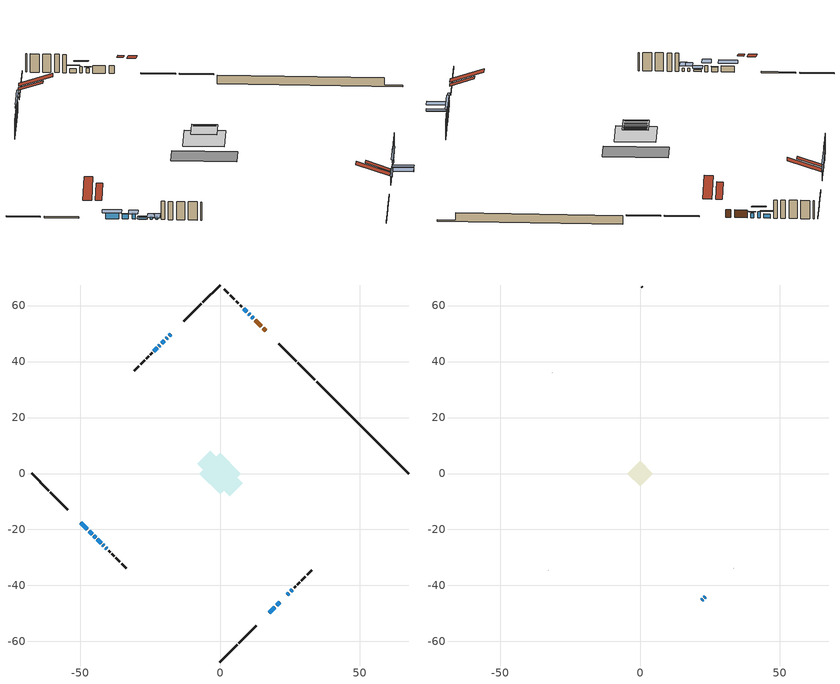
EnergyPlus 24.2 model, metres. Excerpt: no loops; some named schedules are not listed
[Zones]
conditioned space
 floor adiabatic (AdiabaticFloorConstruction): -7.36,0 0,7.36 7.36,0 0,-7.36 z3.05
 floor foundation (Slab1 construction): -8.19,3.48 -3.48,8.19 8.19,-3.48 3.48,-8.19 z-1.77
 wall outside (RimJoist1 construction): 0,-67.33 6.1,-61.23 / -67.33,0 -61.23,-6.1 / 0,67.33 -6.1,61.23 / 33.91,33.42 27.81,39.52 z0.61:0.91
 wall outside (RimJoist2 construction): 6.76,-60.57 12.9,-54.43 / -60.57,-6.76 -54.43,-12.9 / -6.76,60.57 -12.9,54.43 / 27.15,40.18 21.01,46.32 z0.61:0.91
 wall outside (AdiabaticWallConstruction 1): 16.3,51.03 15.37,51.96 / 14.72,52.61 12.51,54.81 z0.61:2.64
 wall outside (AdiabaticWallConstruction): 11.86,55.47 11.32,56.01 / -46.76,-20.57 -45.68,-21.65 / 25.24,-42.09 25.78,-41.55 z0.61:1.83; 10.66,56.67 10.23,57.1 / -17.61,49.71 -18.19,49.14 / -18.85,48.48 -19.28,48.05 / 17.62,-49.71 19.63,-47.7 / -49.71,-17.62 -47.41,-19.92 / -45.02,-22.31 -44.44,-22.88 / -22.47,44.86 -23.62,43.71 z0.61:2.24; 20.28,-47.04 21.36,-45.97 z0.61:2.59; -19.93,47.39 -20.8,46.53 z0.61:1.32; -21.45,45.88 -21.82,45.51 z0.61:1.17; 24.04,-43.29 24.58,-42.75 z0.61:1.22; -43.79,-23.54 -42.49,-24.83 z0.61:1.12; -41.84,-25.49 -41.48,-25.85 / -40.83,-26.5 -40.47,-26.86 z0.61:1.47; 9.57,57.75 8.42,58.91 z0.61:1.68
 wall outside (Wall1 construction): 26.43,-40.9 27,-40.33 / -39.82,-27.51 -39.25,-28.08 / -24.28,43.05 -24.84,42.49 / 7.77,59.56 7.2,60.13 z0.61:5.49
 wall outside (Wall2 construction): 27.65,-39.68 28.44,-38.88 / -38.6,-28.73 -37.8,-29.52 / -25.5,41.83 -26.29,41.04 / 6.55,60.78 5.75,61.57 z0.61:5.49
 wall outside (Wall3 construction): 29.1,-38.23 30.53,-36.8 / -37.15,-30.18 -35.72,-31.61 / -26.95,40.38 -28.37,38.95 / 5.1,62.23 3.67,63.66 z0.61:5.49
 wall outside (Wall4 construction): 31.18,-36.15 32.75,-34.58 / -35.07,-32.26 -33.5,-33.83 / -29.03,38.3 -30.6,36.73 / 3.02,64.31 1.45,65.88 z0.61:5.49
 wall foundation (FoundationWall1 construction): 34.57,32.76,-1.77 34.57,32.76,0.61 64.05,3.28,0.61 64.05,3.28,-1.31 67.33,0,-1.31 67.33,0,-1.77
 window (WindowConstruction): 11.86,55.47 11.32,56.01 z0.61:1.83
 window (WindowConstruction 5): 10.66,56.67 10.23,57.1 z0.61:2.23
 window (WindowConstruction 6): -17.62,49.71 -18.19,49.14 z0.61:2.23
 window (WindowConstruction 7): -18.85,48.48 -19.28,48.05 z0.61:2.23
 window (WindowConstruction 8): 17.62,-49.71 19.63,-47.7 z0.61:2.23
 window (WindowConstruction 9): 20.29,-47.04 21.36,-45.97 z0.61:2.59
 window (WindowConstruction 10): -49.71,-17.62 -47.41,-19.92 z0.61:2.23
 window (WindowConstruction 1): -46.75,-20.57 -45.68,-21.65 z0.61:1.83
 window (WindowConstruction 11): -45.02,-22.31 -44.44,-22.88 z0.61:2.23
 window (WindowConstruction 14): -19.94,47.39 -20.8,46.53 z0.61:1.32
 window (WindowConstruction 15): -21.45,45.87 -21.82,45.51 z0.61:1.17
 window (WindowConstruction 16): 24.04,-43.29 24.58,-42.75 z0.61:1.22
 window (WindowConstruction 17): -43.79,-23.54 -42.49,-24.83 z0.61:1.12
 window (WindowConstruction 2): -22.47,44.86 -23.62,43.71 z0.61:2.23
 window (WindowConstruction 3): 25.24,-42.09 25.78,-41.55 z0.61:1.83
 window (WindowConstruction 12): -41.84,-25.49 -41.48,-25.84 z0.61:1.47
 window (WindowConstruction 13): -40.83,-26.5 -40.47,-26.85 z0.61:1.47
 window (WindowConstruction 4): 9.57,57.75 8.42,58.91 z0.61:1.68
 door (Door): 16.3,51.03 15.37,51.95 z0.61:2.64
 door (Door 1): 14.72,52.61 12.51,54.81 z0.61:2.64
 ceiling adiabatic (AdiabaticFloorConstruction): 0,-7.36 7.36,0 0,7.36 -7.36,0 z3.05
 roof outside (Roof2 construction): 16.96,-50.37,5.49 12.56,-45.98,7.56 11.41,-47.13,7.56 15.8,-51.53,5.49; -50.37,-16.96,5.49 -45.98,-12.56,7.56 -47.13,-11.41,7.56 -51.53,-15.8,5.49; -16.96,50.37,5.49 -12.56,45.98,7.56 -11.41,47.13,7.56 -15.8,51.53,5.49; 16.95,50.38,5.49 12.56,45.98,7.56 13.72,44.82,7.56 18.11,49.22,5.49
attic - vented
 floor to conditioned space (Floor1 construction Reversed): -4.63,0 0,4.63 4.63,0 0,-4.63 z5.49
 floor to conditioned space (Floor2 construction Reversed): -4.09,0 0,4.09 4.09,0 0,-4.09 z5.49
 wall outside (AdiabaticWallConstruction): 22.02,-45.31 22.37,-44.95 z0.61:1.47; 23.03,-44.3 23.38,-43.94 z0.61:2.14
 wall outside (Wall5 construction): 33.41,-33.92 33.54,-33.79 / -32.84,-34.49 -32.71,-34.62 / -31.26,36.07 -31.39,35.94 / 0.79,66.54 0.66,66.67 z0.61:5.49
 window (WindowConstruction 18): 22.02,-45.31 22.37,-44.96 z0.61:1.47
 window (WindowConstruction 19): 23.03,-44.3 23.38,-43.95 z0.61:2.13
 roof outside (Roof1 construction): 15.14,-52.19,5.49 9.12,-46.17,8.32 7.54,-47.75,8.32 13.56,-53.77,5.49; -52.19,-15.14,5.49 -46.17,-9.12,8.32 -47.75,-7.54,8.32 -53.77,-13.56,5.49; -15.14,52.19,5.49 -9.12,46.17,8.32 -7.54,47.75,8.32 -13.56,53.77,5.49; 18.77,48.56,5.49 12.75,42.54,8.32 14.33,40.96,8.32 20.35,46.98,5.49
shading: 22.7,-44.63 21.69,-45.63 25.58,-49.52 26.58,-48.51 z1.93; 23.71,-43.62 22.7,-44.62 26.59,-48.51 27.59,-47.5 z2.59; 10.99,56.34 12.18,55.15 12.25,55.21 11.06,56.4 z2.29; 9.16,58.17 11.74,55.59 11.95,55.8 9.37,58.38 z3.76; -19.7,47.63 -16.11,51.22 -16.32,51.43 -19.91,47.84 z4.37; -19.92,47.41 -18.2,49.13 -18.41,49.34 -20.13,47.62 z3.15; 20.49,-46.84 16.75,-50.58 17.04,-50.87 20.78,-47.13 z3.45; 21.69,-45.64 19.96,-47.37 23.84,-51.25 25.57,-49.52 z3.05; -46.88,-20.45 -50.25,-17.08 -51.76,-18.59 -48.38,-21.96 z2.99; -45.57,-21.76 -46.86,-20.47 -46.97,-20.57 -45.68,-21.86 z1.98; -43.91,-23.42 -45.56,-21.77 -47.28,-23.5 -45.63,-25.15 z2.99; -23.76,43.57 -16.97,50.36 -17.18,50.57 -23.97,43.78 z5.51; -24.61,42.71 -18.66,48.67 -18.87,48.89 -24.83,42.93 z5.13; 27.54,-39.79 21.08,-46.25 21.37,-46.54 27.83,-40.08 z5.41; -42.28,-25.05 -44,-23.33 -45.29,-24.62 -43.58,-26.34 z1.42; -24.05,43.27 -22.04,45.29 -22.25,45.5 -24.27,43.49 z2.84; 26.31,-41.02 24.7,-42.63 24.91,-42.84 26.52,-41.23 z2.59; -41.05,-26.28 -42.27,-25.06 -43.78,-26.57 -42.56,-27.78 z2.08; -40.04,-27.29 -41.26,-26.07 -42.99,-27.8 -41.77,-29.01 z2.08; 7.78,59.55 10.22,57.11 10.43,57.32 7.99,59.76 z2.59
[Building]
Building 1: Terrain=Suburbs
[Site:Location]
Quebec Intl AP_QC: Latitude {deg}=46.8; Longitude {deg}=-71.38; Time Zone {hr}=-5; Elevation {m}=74; Keep Site Location Information=Yes
[Site:GroundTemperature:Shallow]
0.0108218, -2.24938, -2.43038, -1.3578, 2.94801, 7.23376, 10.9493, 13.303, 13.5029, 11.5886, 7.96783, 3.81355
[Site:WaterMainsTemperature]
Calculation Method=Schedule; Temperature Schedule=mains temperature schedule
[Material] Roughness=Rough; Thermal Absorptance=0.9
Name | Thickness {m} | Conductivity {W/m-K} | Density {kg/m3} | Specific Heat {J/kg-K} | Solar Absorptance | Visible Absorptance
asphalt or fiberglass shingles | 0.00635 | 0.162714 | 1121.4 | 1465.45 | 0.4 | 0.4
ceiling loosefill ins | 0.0846667 | 0.0480833 | 16.02 | 1046.75 | 0.7 | 0.7
ceiling stud and cavity | 0.1397 | 0.0918254 | 65.682 | 1177.47 | 0.7 | 0.7
ceiling stud and cavity 1 | 0.1397 | 0.708348 | 65.682 | 1177.47 | 0.7 | 0.7
concrete 4.0 in. | 0.1016 | 1.803125 | 2242.8 | 837.4 | 0.7 | 0.7
concrete 8.0 in. | 0.2032 | 1.803125 | 2242.8 | 837.4 | 0.7 | 0.7
door material | 0.04445 | 0.0451087 | 512.64 | 1214.23 | 0.7 | 0.7
exterior vertical ins | 0.00230969 | 0.029427 | 32.04 | 1214.23 | 0.7 | 0.7
floor covering | 0.0127 | 0.0433444 | 54.468 | 1339.84 | 0.6 | 0.6
floor rigid ins; wall rigid ins | 0.512978 | 0.029427 | 32.04 | 1214.23 | 0.7 | 0.7
floor stud and cavity | 0.1397 | 1.75129 | 37.0049 | 1207.88 | 0.7 | 0.7
furniture material conditioned space 1 | 0.1524 | 0.115458 | 640.8 | 1214.23 | 0.6 | 0.6
gypsum board | 0.0127 | 0.160291 | 801 | 837.4 | 0.6 | 0.6
osb sheathing 0.5 in. | 0.0127 | 0.115458 | 512.64 | 1214.23 | 0.7 | 0.7
osb sheathing 0.75 in. | 0.01905 | 0.115458 | 512.64 | 1214.23 | 0.7 | 0.7
osb sheathing 2.0 in. | 0.0508 | 0.115458 | 512.64 | 1214.23 | 0.7 | 0.7
rim joist rigid ins | 0.051816 | 0.029427 | 32.04 | 1214.23 | 0.7 | 0.7
rim joist stud and cavity | 0.0508 | 0.0425153 | 125.044 | 1163.47 | 0.6 | 0.6
rim joist stud and cavity 1 | 0.0508 | 0.0371501 | 125.044 | 1163.47 | 0.6 | 0.6
roof stud and cavity | 0.2032 | 0.14837 | 78.34581 | 1123.46 | 0.7 | 0.7
wall stud and cavity | 0.1397 | 0.0954735 | 139.0536 | 1170.24 | 0.7 | 0.7
wall stud and cavity 1 | 0.1397 | 0.0881538 | 139.0536 | 1170.24 | 0.7 | 0.7
wall stud and cavity 2 | 0.1397 | 0.0984349 | 139.0536 | 1170.24 | 0.7 | 0.7
wall stud and cavity 3 | 0.0889 | 6.9971 | 50.32683 | 1063.81 | 0.6 | 0.6
wall stud and cavity 4 | 0.0889 | 0.380278 | 52.3479 | 1209.89 | 0.7 | 0.7
wall stud and cavity 5 | 0.0889 | 0.391764 | 83.0341 | 1211.67 | 0.7 | 0.7
wood siding | 0.0254 | 0.102417 | 544.68 | 1172.36 | 0.4 | 0.4
wood siding 1 | 0.00254 | 0.102417 | 544.68 | 1172.36 | 0.4 | 0.4
wood siding 2; wood siding 3; wood siding 4 | 0.0254 | 0.102417 | 544.68 | 1172.36 | 0.7 | 0.7
[WindowMaterial:SimpleGlazingSystem]
Name | U-Factor {W/m2-K} | Solar Heat Gain Coefficient
WindowMaterial | 2.34729 | 0.52
WindowMaterial 1 | 2.29505 | 0.54
WindowMaterial 10 | 2.62551 | 0.41
WindowMaterial 11 | 2.61302 | 0.41
WindowMaterial 12 | 2.1196 | 0.29
WindowMaterial 13 | 1.797087 | 0.4
WindowMaterial 2 | 2.35126 | 0.52
WindowMaterial 3 | 2.02364 | 0.59
WindowMaterial 4 | 1.99638 | 0.61
WindowMaterial 5 | 1.96118 | 0.64
WindowMaterial 6 | 1.90213 | 0.38
WindowMaterial 7 | 1.83456 | 0.39
WindowMaterial 8 | 1.97481 | 0.34
WindowMaterial 9 | 2.603363 | 0.4
[Construction]
AdiabaticFloorConstruction: floor stud and cavity, floor rigid ins, osb sheathing 0.75 in., floor covering
AdiabaticWallConstruction: wood siding 3, wall rigid ins, wall stud and cavity 4, gypsum board
AdiabaticWallConstruction 1: wood siding 4, wall rigid ins, wall stud and cavity 4, gypsum board
Door; Door 1: door material
Floor1 construction Reversed: gypsum board, ceiling stud and cavity, ceiling loosefill ins
Floor2 construction Reversed: gypsum board, ceiling stud and cavity 1, ceiling loosefill ins
FoundationWall1 construction: concrete 8.0 in.
furniture construction conditioned space 1: furniture material conditioned space 1
PartitionWallConstruction: gypsum board, wall stud and cavity 5, gypsum board
RimJoist1 construction: wood siding 2, osb sheathing 2.0 in., rim joist stud and cavity
RimJoist2 construction: wood siding 2, rim joist rigid ins, osb sheathing 2.0 in., rim joist stud and cavity 1
Roof1 construction: asphalt or fiberglass shingles
Roof2 construction: asphalt or fiberglass shingles, osb sheathing 0.75 in., roof stud and cavity, gypsum board
Slab1 construction: concrete 4.0 in.
Wall1 construction: wood siding, osb sheathing 0.5 in., wall stud and cavity, gypsum board
Wall2 construction; Wall3 construction: wood siding, osb sheathing 0.5 in., wall stud and cavity 1, gypsum board
Wall4 construction: wood siding, osb sheathing 0.5 in., wall stud and cavity 2, gypsum board
Wall5 construction: wood siding 1, wall stud and cavity 3
WindowConstruction; WindowConstruction 1; WindowConstruction 3: WindowMaterial
WindowConstruction 10; WindowConstruction 11; WindowConstruction 6: WindowMaterial 4
WindowConstruction 12; WindowConstruction 13: WindowMaterial 7
WindowConstruction 14: WindowMaterial 8
WindowConstruction 15: WindowMaterial 9
WindowConstruction 16: WindowMaterial 10
WindowConstruction 17: WindowMaterial 11
WindowConstruction 18: WindowMaterial 12
WindowConstruction 19: WindowMaterial 13
WindowConstruction 2: WindowMaterial 1
WindowConstruction 4: WindowMaterial 2
WindowConstruction 5; WindowConstruction 7: WindowMaterial 3
WindowConstruction 8: WindowMaterial 5
WindowConstruction 9: WindowMaterial 6
[Zone] Multiplier=1; Part of Total Floor Area=Yes
Name | Volume {m3}
attic - vented | 35.1749
conditioned space | 675.2
[Space]
Name | Zone | Volume {m3}
attic - vented 1 | attic - vented | 35.1749
conditioned space 1 | conditioned space | 675.2
[ZoneInfiltration:EffectiveLeakageArea]
infil attic - vented 1: Zone or Space=attic - vented 1; Schedule=Always On Discrete; Effective Air Leakage Area {cm2}=2819.82; Stack Coefficient=0.00053655; Wind Coefficient=1.56504e-05
[ZoneMixing]
whole house fan mix: Zone or Space=attic - vented; Schedule=Always On Continuous; Design Flow Rate Calculation Method=Flow/Zone; Design Flow Rate {m3/s}=0; Source Zone or Space=conditioned space
[SurfaceProperty:ExposedFoundationPerimeter]
Slab1: Exposed Perimeter Calculation Method=TotalExposedPerimeter; Total Exposed Perimeter {m}=46.331
[InternalMass] Zone or ZoneList=conditioned space; Space or SpaceList=conditioned space 1
Name | Construction | Surface Area {m2}
furniture mass conditioned space 1 | furniture construction conditioned space 1 | 87.2802
partition wall mass | PartitionWallConstruction | 218.2
[Lights]
interior lighting: Zone or ZoneList or Space or SpaceList=conditioned space 1; Schedule=interior lighting schedule; Design Level Calculation Method=LightingLevel; Lighting Level {W}=343.2; Return Air Fraction=0; Fraction Radiant=0.6; Fraction Visible=0.2; Fraction Replaceable=1
[People]
occupants: Zone or ZoneList or Space or SpaceList=conditioned space 1; Number of People Schedule=occupants schedule; Number of People Calculation Method=People; Number of People=3; Fraction Radiant=0.314171; Sensible Heat Fraction=0.56303; Activity Level Schedule=occupants activity schedule; Carbon Dioxide Generation Rate {m3/s-W}=0; Enable ASHRAE 55 Comfort Warnings=No; Mean Radiant Temperature Calculation Type=EnclosureAveraged
[ElectricEquipment] Zone or ZoneList or Space or SpaceList=conditioned space 1; Design Level Calculation Method=EquipmentLevel
Name | Schedule | Design Level {W} | Fraction Latent | Fraction Radiant | Fraction Lost
clothes dryer | clothes dryer schedule | 140.772 | 0.015 | 0.081 | 0.85
clothes washer | clothes washer schedule | 32.1985 | 0.03 | 0.162 | 0.7
cooking range | cooking range schedule | 215.147 | 0.08 | 0.432 | 0.2
dishwasher | dishwasher schedule | 66.8632 | 0.3 | 0.18 | 0.4
fridge | fridge schedule | 72.9452 | 0 | 0.6 | 0
mech vent house fan | mech vent house fan schedule | 0 | 0 | 0 | 1
mech vent house fan cfis | mech vent house fan cfis schedule | 0 | 0 | 0 | 0
misc plug loads | misc plug loads schedule | 494.7 | 0.045 | 0.513 | 0.1
whole house fan | Always On Discrete | 0 | 0 | 0 | 1
[OtherEquipment] Zone or ZoneList or Space or SpaceList=conditioned space 1; Design Level Calculation Method=EquipmentLevel
Name | Fuel Type | Schedule | Design Level {W} | Fraction Latent | Fraction Radiant | Fraction Lost
clothes dryer 1 | Electricity | clothes dryer schedule | 0 | 0.015 | 0.081 | 0.85
cooking range 1 | Electricity | cooking range schedule | 0 | 0.08 | 0.432 | 0.2
general water use latent | None | general water use schedule | 62.594 | 1 | 0 | 0
general water use sensible | None | general water use schedule | -61.6891 | 0 | 0.6 | 0
mech vent house fan latent load | None | Always On Discrete | 0 | 1 | 0 | 0
mech vent house fan sensible load | None | Always On Discrete | 0 | 0 | 0 | 0
water heater energy adjustment1 | Electricity | Always On Discrete | 0.01 | 0 | 0 | 1
[ZoneInfiltration:DesignFlowRate] Zone or ZoneList or Space or SpaceList=conditioned space 1; Schedule=Always On Discrete; Design Flow Rate Calculation Method=Flow/Zone; Design Flow Rate {m3/s}=0
infil flow; natural vent flow; whole house fan flow
[Foundation:Kiva]
Foundation Kiva 1: Initial Indoor Air Temperature {C}=18; Wall Height Above Grade {m}=0.609996; Wall Depth Below Slab {m}=0.2032; Custom Block Material Name 1=exterior vertical ins; Custom Block Depth 1 {m}=2.38; Custom Block X Position 1 {m}=0.2032; Custom Block Z Position 1 {m}=0
[Foundation:Kiva:Settings]
Soil Conductivity {W/m-K}=0.849921; Soil Density {kg/m3}=1842.3; Soil Specific Heat {J/kg-K}=418.7; Ground Solar Absorptivity=0.9; Ground Thermal Absorptivity=0.9; Ground Surface Roughness {m}=0.03; Far-Field Width {m}=40; Deep-Ground Boundary Condition=ZeroFlux; Deep-Ground Depth {m}=40; Minimum Cell Dimension {m}=0.2; Maximum Cell Growth Coefficient=3; Simulation Timestep=Timestep
[Exterior:Lights]
exterior lighting: Schedule=exterior lighting schedule; Design Level {W}=75.6
[Schedule:Constant]
Name | Hourly Value
Always On Continuous; mech vent house fan schedule; mech vent house fan cfis schedule; Always On Discrete | 1
occupants activity schedule | 117.228
fridge schedule | 0
[Schedule:Week:Daily]
interior lighting schedule Week Rule - Jan1-Jan27: interior lighting schedule day, interior lighting schedule day, interior lighting schedule day, interior lighting schedule day, interior lighting schedule day, interior lighting schedule day, interior lighting schedule day, interior lighting schedule default day, interior lighting schedule default day, interior lighting schedule default day, interior lighting schedule default day, interior lighting schedule default day
interior lighting schedule Week Rule - Jan28-Feb3: interior lighting schedule day, interior lighting schedule day, interior lighting schedule day, interior lighting schedule day, interior lighting schedule day 1, interior lighting schedule day 1, interior lighting schedule day 1, interior lighting schedule default day, interior lighting schedule default day, interior lighting schedule default day, interior lighting schedule default day, interior lighting schedule default day
interior lighting schedule Week Rule - Feb4-Feb24: interior lighting schedule day 1, interior lighting schedule day 1, interior lighting schedule day 1, interior lighting schedule day 1, interior lighting schedule day 1, interior lighting schedule day 1, interior lighting schedule day 1, interior lighting schedule default day, interior lighting schedule default day, interior lighting schedule default day, interior lighting schedule default day, interior lighting schedule default day
interior lighting schedule Week Rule - Feb25-Mar3: interior lighting schedule day 1, interior lighting schedule day 1, interior lighting schedule day 1, interior lighting schedule day 1, interior lighting schedule day 2, interior lighting schedule day 2, interior lighting schedule day 2, interior lighting schedule default day, interior lighting schedule default day, interior lighting schedule default day, interior lighting schedule default day, interior lighting schedule default day
interior lighting schedule Week Rule - Mar4-Mar31: interior lighting schedule day 2, interior lighting schedule day 2, interior lighting schedule day 2, interior lighting schedule day 2, interior lighting schedule day 2, interior lighting schedule day 2, interior lighting schedule day 2, interior lighting schedule default day, interior lighting schedule default day, interior lighting schedule default day, interior lighting schedule default day, interior lighting schedule default day
interior lighting schedule Week Rule - Apr1-Apr28: interior lighting schedule day 3, interior lighting schedule day 3, interior lighting schedule day 3, interior lighting schedule day 3, interior lighting schedule day 3, interior lighting schedule day 3, interior lighting schedule day 3, interior lighting schedule default day, interior lighting schedule default day, interior lighting schedule default day, interior lighting schedule default day, interior lighting schedule default day
interior lighting schedule Week Rule - Apr29-May5: interior lighting schedule day 3, interior lighting schedule day 3, interior lighting schedule day 4, interior lighting schedule day 4, interior lighting schedule day 4, interior lighting schedule day 4, interior lighting schedule day 4, interior lighting schedule default day, interior lighting schedule default day, interior lighting schedule default day, interior lighting schedule default day, interior lighting schedule default day
interior lighting schedule Week Rule - May6-May26: interior lighting schedule day 4, interior lighting schedule day 4, interior lighting schedule day 4, interior lighting schedule day 4, interior lighting schedule day 4, interior lighting schedule day 4, interior lighting schedule day 4, interior lighting schedule default day, interior lighting schedule default day, interior lighting schedule default day, interior lighting schedule default day, interior lighting schedule default day
interior lighting schedule Week Rule - May27-Jun2: interior lighting schedule day 4, interior lighting schedule day 4, interior lighting schedule day 4, interior lighting schedule day 4, interior lighting schedule day 4, interior lighting schedule day 5, interior lighting schedule day 5, interior lighting schedule default day, interior lighting schedule default day, interior lighting schedule default day, interior lighting schedule default day, interior lighting schedule default day
interior lighting schedule Week Rule - Jun3-Jun30: interior lighting schedule day 5, interior lighting schedule day 5, interior lighting schedule day 5, interior lighting schedule day 5, interior lighting schedule day 5, interior lighting schedule day 5, interior lighting schedule day 5, interior lighting schedule default day, interior lighting schedule default day, interior lighting schedule default day, interior lighting schedule default day, interior lighting schedule default day
interior lighting schedule Week Rule - Jul1-Jul28: interior lighting schedule day 6, interior lighting schedule day 6, interior lighting schedule day 6, interior lighting schedule day 6, interior lighting schedule day 6, interior lighting schedule day 6, interior lighting schedule day 6, interior lighting schedule default day, interior lighting schedule default day, interior lighting schedule default day, interior lighting schedule default day, interior lighting schedule default day
interior lighting schedule Week Rule - Jul29-Aug4: interior lighting schedule day 6, interior lighting schedule day 6, interior lighting schedule day 6, interior lighting schedule day 7, interior lighting schedule day 7, interior lighting schedule day 7, interior lighting schedule day 7, interior lighting schedule default day, interior lighting schedule default day, interior lighting schedule default day, interior lighting schedule default day, interior lighting schedule default day
interior lighting schedule Week Rule - Aug5-Aug25: interior lighting schedule day 7, interior lighting schedule day 7, interior lighting schedule day 7, interior lighting schedule day 7, interior lighting schedule day 7, interior lighting schedule day 7, interior lighting schedule day 7, interior lighting schedule default day, interior lighting schedule default day, interior lighting schedule default day, interior lighting schedule default day, interior lighting schedule default day
interior lighting schedule Week Rule - Aug26-Sep1: interior lighting schedule day 7, interior lighting schedule day 7, interior lighting schedule day 7, interior lighting schedule day 7, interior lighting schedule day 7, interior lighting schedule day 7, interior lighting schedule day 8, interior lighting schedule default day, interior lighting schedule default day, interior lighting schedule default day, interior lighting schedule default day, interior lighting schedule default day
interior lighting schedule Week Rule - Sep2-Sep29: interior lighting schedule day 8, interior lighting schedule day 8, interior lighting schedule day 8, interior lighting schedule day 8, interior lighting schedule day 8, interior lighting schedule day 8, interior lighting schedule day 8, interior lighting schedule default day, interior lighting schedule default day, interior lighting schedule default day, interior lighting schedule default day, interior lighting schedule default day
interior lighting schedule Week Rule - Sep30-Oct6: interior lighting schedule day 8, interior lighting schedule day 9, interior lighting schedule day 9, interior lighting schedule day 9, interior lighting schedule day 9, interior lighting schedule day 9, interior lighting schedule day 9, interior lighting schedule default day, interior lighting schedule default day, interior lighting schedule default day, interior lighting schedule default day, interior lighting schedule default day
interior lighting schedule Week Rule - Oct7-Oct27: interior lighting schedule day 9, interior lighting schedule day 9, interior lighting schedule day 9, interior lighting schedule day 9, interior lighting schedule day 9, interior lighting schedule day 9, interior lighting schedule day 9, interior lighting schedule default day, interior lighting schedule default day, interior lighting schedule default day, interior lighting schedule default day, interior lighting schedule default day
interior lighting schedule Week Rule - Oct28-Nov3: interior lighting schedule day 9, interior lighting schedule day 9, interior lighting schedule day 9, interior lighting schedule day 9, interior lighting schedule day 10, interior lighting schedule day 10, interior lighting schedule day 10, interior lighting schedule default day, interior lighting schedule default day, interior lighting schedule default day, interior lighting schedule default day, interior lighting schedule default day
interior lighting schedule Week Rule - Nov4-Nov24: interior lighting schedule day 10, interior lighting schedule day 10, interior lighting schedule day 10, interior lighting schedule day 10, interior lighting schedule day 10, interior lighting schedule day 10, interior lighting schedule day 10, interior lighting schedule default day, interior lighting schedule default day, interior lighting schedule default day, interior lighting schedule default day, interior lighting schedule default day
interior lighting schedule Week Rule - Nov25-Dec1: interior lighting schedule day 10, interior lighting schedule day 10, interior lighting schedule day 10, interior lighting schedule day 10, interior lighting schedule day 10, interior lighting schedule day 10, interior lighting schedule day 11, interior lighting schedule default day, interior lighting schedule default day, interior lighting schedule default day, interior lighting schedule default day, interior lighting schedule default day
interior lighting schedule Week Rule - Dec2-Dec31: interior lighting schedule day 11, interior lighting schedule day 11, interior lighting schedule day 11, interior lighting schedule day 11, interior lighting schedule day 11, interior lighting schedule day 11, interior lighting schedule day 11, interior lighting schedule default day, interior lighting schedule default day, interior lighting schedule default day, interior lighting schedule default day, interior lighting schedule default day
occupants schedule Week Rule - Jan1-Dec31: occupants schedule day, occupants schedule day, occupants schedule day, occupants schedule day, occupants schedule day, occupants schedule day, occupants schedule day, occupants schedule default day, occupants schedule default day, occupants schedule default day, occupants schedule default day, occupants schedule default day
clothes dryer schedule Week Rule - Jan1-Dec31: clothes dryer schedule day, clothes dryer schedule day, clothes dryer schedule day, clothes dryer schedule day, clothes dryer schedule day, clothes dryer schedule day, clothes dryer schedule day, clothes dryer schedule default day, clothes dryer schedule default day, clothes dryer schedule default day, clothes dryer schedule default day, clothes dryer schedule default day
clothes washer schedule Week Rule - Jan1-Dec31: clothes washer schedule day, clothes washer schedule day, clothes washer schedule day, clothes washer schedule day, clothes washer schedule day, clothes washer schedule day, clothes washer schedule day, clothes washer schedule default day, clothes washer schedule default day, clothes washer schedule default day, clothes washer schedule default day, clothes washer schedule default day
cooking range schedule Week Rule - Jan1-Dec31: cooking range schedule day, cooking range schedule day, cooking range schedule day, cooking range schedule day, cooking range schedule day, cooking range schedule day, cooking range schedule day, cooking range schedule default day, cooking range schedule default day, cooking range schedule default day, cooking range schedule default day, cooking range schedule default day
dishwasher schedule Week Rule - Jan1-Dec31: dishwasher schedule day, dishwasher schedule day, dishwasher schedule day, dishwasher schedule day, dishwasher schedule day, dishwasher schedule day, dishwasher schedule day, dishwasher schedule default day, dishwasher schedule default day, dishwasher schedule default day, dishwasher schedule default day, dishwasher schedule default day
misc plug loads schedule Week Rule - Jan1-Dec31: misc plug loads schedule day, misc plug loads schedule day, misc plug loads schedule day, misc plug loads schedule day, misc plug loads schedule day, misc plug loads schedule day, misc plug loads schedule day, misc plug loads schedule default day, misc plug loads schedule default day, misc plug loads schedule default day, misc plug loads schedule default day, misc plug loads schedule default day
general water use schedule Week Rule - Jan1-Dec31: general water use schedule day, general water use schedule day, general water use schedule day, general water use schedule day, general water use schedule day, general water use schedule day, general water use schedule day, general water use schedule default day, general water use schedule default day, general water use schedule default day, general water use schedule default day, general water use schedule default day
exterior lighting schedule Week Rule - Jan1-Jan27: exterior lighting schedule day, exterior lighting schedule day, exterior lighting schedule day, exterior lighting schedule day, exterior lighting schedule day, exterior lighting schedule day, exterior lighting schedule day, exterior lighting schedule default day, exterior lighting schedule default day, exterior lighting schedule default day, exterior lighting schedule default day, exterior lighting schedule default day
exterior lighting schedule Week Rule - Jan28-Feb3: exterior lighting schedule day, exterior lighting schedule day, exterior lighting schedule day, exterior lighting schedule day, exterior lighting schedule day 1, exterior lighting schedule day 1, exterior lighting schedule day 1, exterior lighting schedule default day, exterior lighting schedule default day, exterior lighting schedule default day, exterior lighting schedule default day, exterior lighting schedule default day
exterior lighting schedule Week Rule - Feb4-Feb24: exterior lighting schedule day 1, exterior lighting schedule day 1, exterior lighting schedule day 1, exterior lighting schedule day 1, exterior lighting schedule day 1, exterior lighting schedule day 1, exterior lighting schedule day 1, exterior lighting schedule default day, exterior lighting schedule default day, exterior lighting schedule default day, exterior lighting schedule default day, exterior lighting schedule default day
exterior lighting schedule Week Rule - Feb25-Mar3: exterior lighting schedule day 1, exterior lighting schedule day 1, exterior lighting schedule day 1, exterior lighting schedule day 1, exterior lighting schedule day 2, exterior lighting schedule day 2, exterior lighting schedule day 2, exterior lighting schedule default day, exterior lighting schedule default day, exterior lighting schedule default day, exterior lighting schedule default day, exterior lighting schedule default day
exterior lighting schedule Week Rule - Mar4-Mar31: exterior lighting schedule day 2, exterior lighting schedule day 2, exterior lighting schedule day 2, exterior lighting schedule day 2, exterior lighting schedule day 2, exterior lighting schedule day 2, exterior lighting schedule day 2, exterior lighting schedule default day, exterior lighting schedule default day, exterior lighting schedule default day, exterior lighting schedule default day, exterior lighting schedule default day
exterior lighting schedule Week Rule - Apr1-Apr28: exterior lighting schedule day 3, exterior lighting schedule day 3, exterior lighting schedule day 3, exterior lighting schedule day 3, exterior lighting schedule day 3, exterior lighting schedule day 3, exterior lighting schedule day 3, exterior lighting schedule default day, exterior lighting schedule default day, exterior lighting schedule default day, exterior lighting schedule default day, exterior lighting schedule default day
exterior lighting schedule Week Rule - Apr29-May5: exterior lighting schedule day 3, exterior lighting schedule day 3, exterior lighting schedule day 4, exterior lighting schedule day 4, exterior lighting schedule day 4, exterior lighting schedule day 4, exterior lighting schedule day 4, exterior lighting schedule default day, exterior lighting schedule default day, exterior lighting schedule default day, exterior lighting schedule default day, exterior lighting schedule default day
exterior lighting schedule Week Rule - May6-May26: exterior lighting schedule day 4, exterior lighting schedule day 4, exterior lighting schedule day 4, exterior lighting schedule day 4, exterior lighting schedule day 4, exterior lighting schedule day 4, exterior lighting schedule day 4, exterior lighting schedule default day, exterior lighting schedule default day, exterior lighting schedule default day, exterior lighting schedule default day, exterior lighting schedule default day
exterior lighting schedule Week Rule - May27-Jun2: exterior lighting schedule day 4, exterior lighting schedule day 4, exterior lighting schedule day 4, exterior lighting schedule day 4, exterior lighting schedule day 4, exterior lighting schedule day 5, exterior lighting schedule day 5, exterior lighting schedule default day, exterior lighting schedule default day, exterior lighting schedule default day, exterior lighting schedule default day, exterior lighting schedule default day
[Schedule:Year]
interior lighting schedule: interior lighting schedule Week Rule - Jan1-Jan27, 1, 1, 1, 27, interior lighting schedule Week Rule - Jan28-Feb3, 1, 28, 2, 3, interior lighting schedule Week Rule - Feb4-Feb24, 2, 4, 2, 24, interior lighting schedule Week Rule - Feb25-Mar3, 2, 25, 3, 3, interior lighting schedule Week Rule - Mar4-Mar31, 3, 4, 3, 31, interior lighting schedule Week Rule - Apr1-Apr28, 4, 1, 4, 28, interior lighting schedule Week Rule - Apr29-May5, 4, 29, 5, 5, interior lighting schedule Week Rule - May6-May26, 5, 6, 5, 26, interior lighting schedule Week Rule - May27-Jun2, 5, 27, 6, 2, interior lighting schedule Week Rule - Jun3-Jun30, 6, 3, 6, 30, interior lighting schedule Week Rule - Jul1-Jul28, 7, 1, 7, 28, interior lighting schedule Week Rule - Jul29-Aug4, 7, 29, 8, 4, interior lighting schedule Week Rule - Aug5-Aug25, 8, 5, 8, 25, interior lighting schedule Week Rule - Aug26-Sep1, 8, 26, 9, 1, interior lighting schedule Week Rule - Sep2-Sep29, 9, 2, 9, 29, interior lighting schedule Week Rule - Sep30-Oct6, 9, 30, 10, 6, interior lighting schedule Week Rule - Oct7-Oct27, 10, 7, 10, 27, interior lighting schedule Week Rule - Oct28-Nov3, 10, 28, 11, 3, interior lighting schedule Week Rule - Nov4-Nov24, 11, 4, 11, 24, interior lighting schedule Week Rule - Nov25-Dec1, 11, 25, 12, 1, interior lighting schedule Week Rule - Dec2-Dec31, 12, 2, 12, 31
occupants schedule: occupants schedule Week Rule - Jan1-Dec31, 1, 1, 12, 31
clothes dryer schedule: clothes dryer schedule Week Rule - Jan1-Dec31, 1, 1, 12, 31
clothes washer schedule: clothes washer schedule Week Rule - Jan1-Dec31, 1, 1, 12, 31
cooking range schedule: cooking range schedule Week Rule - Jan1-Dec31, 1, 1, 12, 31
dishwasher schedule: dishwasher schedule Week Rule - Jan1-Dec31, 1, 1, 12, 31
misc plug loads schedule: misc plug loads schedule Week Rule - Jan1-Dec31, 1, 1, 12, 31
general water use schedule: general water use schedule Week Rule - Jan1-Dec31, 1, 1, 12, 31
exterior lighting schedule: exterior lighting schedule Week Rule - Jan1-Jan27, 1, 1, 1, 27, exterior lighting schedule Week Rule - Jan28-Feb3, 1, 28, 2, 3, exterior lighting schedule Week Rule - Feb4-Feb24, 2, 4, 2, 24, exterior lighting schedule Week Rule - Feb25-Mar3, 2, 25, 3, 3, exterior lighting schedule Week Rule - Mar4-Mar31, 3, 4, 3, 31, exterior lighting schedule Week Rule - Apr1-Apr28, 4, 1, 4, 28, exterior lighting schedule Week Rule - Apr29-May5, 4, 29, 5, 5, exterior lighting schedule Week Rule - May6-May26, 5, 6, 5, 26, exterior lighting schedule Week Rule - May27-Jun2, 5, 27, 6, 2, exterior lighting schedule Week Rule - Jun3-Jun30, 6, 3, 6, 30, exterior lighting schedule Week Rule - Jul1-Jul28, 7, 1, 7, 28, exterior lighting schedule Week Rule - Jul29-Aug4, 7, 29, 8, 4, exterior lighting schedule Week Rule - Aug5-Aug25, 8, 5, 8, 25, exterior lighting schedule Week Rule - Aug26-Sep1, 8, 26, 9, 1, exterior lighting schedule Week Rule - Sep2-Sep29, 9, 2, 9, 29, exterior lighting schedule Week Rule - Sep30-Oct6, 9, 30, 10, 6, exterior lighting schedule Week Rule - Oct7-Oct27, 10, 7, 10, 27, exterior lighting schedule Week Rule - Oct28-Nov3, 10, 28, 11, 3, exterior lighting schedule Week Rule - Nov4-Nov24, 11, 4, 11, 24, exterior lighting schedule Week Rule - Nov25-Dec1, 11, 25, 12, 1, exterior lighting schedule Week Rule - Dec2-Dec31, 12, 2, 12, 31
[Schedule:Compact]
mains temperature schedule: Through: 01/01, For: AllDays, Until: 24:00, 5.175, Through: 01/02, For: AllDays, Until: 24:00, 5.10167, Through: 01/03, For: AllDays, Until: 24:00, 5.02889, Through: 01/04, For: AllDays, Until: 24:00, 4.95778, Through: 01/05, For: AllDays, Until: 24:00, 4.88778, Through: 01/06, For: AllDays, Until: 24:00, 4.81833, Through: 01/07, For: AllDays, Until: 24:00, 4.75056, Through: 01/08, For: AllDays, Until: 24:00, 4.68389, Through: 01/09, For: AllDays, Until: 24:00, 4.61833, Through: 01/10, For: AllDays, Until: 24:00, 4.55389, Through: 01/11, For: AllDays, Until: 24:00, 4.49056, Through: 01/12, For: AllDays, Until: 24:00, 4.42889, Through: 01/13, For: AllDays, Until: 24:00, 4.36778, Through: 01/14, For: AllDays, Until: 24:00, 4.30889, Through: 01/15, For: AllDays, Until: 24:00, 4.25056, Through: 01/16, For: AllDays, Until: 24:00, 4.19389, Through: 01/17, For: AllDays, Until: 24:00, 4.13833, Through: 01/18, For: AllDays, Until: 24:00, 4.08444, Through: 01/19, For: AllDays, Until: 24:00, 4.03167, Through: 01/20, For: AllDays, Until: 24:00, 3.98056, Through: 01/21, For: AllDays, Until: 24:00, 3.93056, Through: 01/22, For: AllDays, Until: 24:00, 3.88222, Through: 01/23, For: AllDays, Until: 24:00, 3.835, Through: 01/24, For: AllDays, Until: 24:00, 3.78944, Through: 01/25, For: AllDays, Until: 24:00, 3.74556, Through: 01/26, For: AllDays, Until: 24:00, 3.70278, Through: 01/27, For: AllDays, Until: 24:00, 3.66167, Through: 01/28, For: AllDays, Until: 24:00, 3.62167, Through: 01/29, For: AllDays, Until: 24:00, 3.58389, Through: 01/30, For: AllDays, Until: 24:00, 3.54722, Through: 01/31, For: AllDays, Until: 24:00, 3.51167, Through: 02/01, For: AllDays, Until: 24:00, 3.47833, Through: 02/02, For: AllDays, Until: 24:00, 3.44611, Through: 02/03, For: AllDays, Until: 24:00, 3.41556, Through: 02/04, For: AllDays, Until: 24:00, 3.38667, Through: 02/05, For: AllDays, Until: 24:00, 3.35944, Through: 02/06, For: AllDays, Until: 24:00, 3.33389, Through: 02/07, For: AllDays, Until: 24:00, 3.30944, Through: 02/08, For: AllDays, Until: 24:00, 3.28667, Through: 02/09, For: AllDays, Until: 24:00, 3.26611, Through: 02/10, For: AllDays, Until: 24:00, 3.24667, Through: 02/11, For: AllDays, Until: 24:00, 3.22889, Through: 02/12, For: AllDays, Until: 24:00, 3.21278, Through: 02/13, For: AllDays, Until: 24:00, 3.19833, Through: 02/14, For: AllDays, Until: 24:00, 3.18556, Through: 02/15, For: AllDays, Until: 24:00, 3.17389, Through: 02/16, For: AllDays, Until: 24:00, 3.16444, Through: 02/17, For: AllDays, Until: 24:00, 3.15667, Through: 02/18, For: AllDays, Until: 24:00, 3.15056, Through: 02/19, For: AllDays, Until: 24:00, 3.14556, Through: 02/20, For: AllDays, Until: 24:00, 3.14278, Through: 02/21, For: AllDays, Until: 24:00, 3.14111, Through: 02/22, For: AllDays, Until: 24:00, 3.14167, Through: 02/23, For: AllDays, Until: 24:00, 3.14333, Through: 02/24, For: AllDays, Until: 24:00, 3.14722, Through: 02/25, For: AllDays, Until: 24:00, 3.15222, Through: 02/26, For: AllDays, Until: 24:00, 3.15944, Through: 02/27, For: AllDays, Until: 24:00, 3.16778, Through: 02/28, For: AllDays, Until: 24:00, 3.17778, Through: 03/01, For: AllDays, Until: 24:00, 3.18944, Through: 03/02, For: AllDays, Until: 24:00, 3.20333, Through: 03/03, For: AllDays, Until: 24:00, 3.21833, Through: 03/04, For: AllDays, Until: 24:00, 3.235, Through: 03/05, For: AllDays, Until: 24:00, 3.25333, Through: 03/06, For: AllDays, Until: 24:00, 3.27333, Through: 03/07, For: AllDays, Until: 24:00, 3.29444, Through: 03/08, For: AllDays, Until: 24:00, 3.31778, Through: 03/09, For: AllDays, Until: 24:00, 3.34222, Through: 03/10, For: AllDays, Until: 24:00, 3.36889, Through: 03/11, For: AllDays, Until: 24:00, 3.39667, Through: 03/12, For: AllDays, Until: 24:00, 3.42611, Through: 03/13, For: AllDays, Until: 24:00, 3.45722, Through: 03/14, For: AllDays, Until: 24:00, 3.49, Through: 03/15, For: AllDays, Until: 24:00, 3.52389, Through: 03/16, For: AllDays, Until: 24:00, 3.55944, Through: 03/17, For: AllDays, Until: 24:00, 3.59667, Through: 03/18, For: AllDays, Until: 24:00, 3.63556, Through: 03/19, For: AllDays, Until: 24:00, 3.67556, Through: 03/20, For: AllDays, Until: 24:00, 3.71722, Through: 03/21, For: AllDays, Until: 24:00, 3.76056, Through: 03/22, For: AllDays, Until: 24:00, 3.80556, Through: 03/23, For: AllDays, Until: 24:00, 3.85111, Through: 03/24, For: AllDays, Until: 24:00, 3.89889, Through: 03/25, For: AllDays, Until: 24:00, 3.94778, Through: 03/26, For: AllDays, Until: 24:00, 3.99833, Through: 03/27, For: AllDays, Until: 24:00, 4.05, Through: 03/28, For: AllDays, Until: 24:00, 4.10333, Through: 03/29, For: AllDays, Until: 24:00, 4.15778, Through: 03/30, For: AllDays, Until: 24:00, 4.21333, Through: 03/31, For: AllDays, Until: 24:00, 4.27056, Through: 04/01, For: AllDays, Until: 24:00, 4.32944, Through: 04/02, For: AllDays, Until: 24:00, 4.38889, Through: 04/03, For: AllDays, Until: 24:00, 4.45, Through: 04/04, For: AllDays, Until: 24:00, 4.51222, Through: 04/05, For: AllDays, Until: 24:00, 4.57611, Through: 04/06, For: AllDays, Until: 24:00, 4.64056, Through: 04/07, For: AllDays, Until: 24:00, 4.70667, Through: 04/08, For: AllDays, Until: 24:00, 4.77389, Through: 04/09, For: AllDays, Until: 24:00, 4.84222, Through: 04/10, For: AllDays, Until: 24:00, 4.91167, Through: 04/11, For: AllDays, Until: 24:00, 4.98278, Through: 04/12, For: AllDays, Until: 24:00, 5.05444, Through: 04/13, For: AllDays, Until: 24:00, 5.12722, Through: 04/14, For: AllDays, Until: 24:00, 5.20111, Through: 04/15, For: AllDays, Until: 24:00, 5.27611, Through: 04/16, For: AllDays, Until: 24:00, 5.35167, Through: 04/17, For: AllDays, Until: 24:00, 5.42889, Through: 04/18, For: AllDays, Until: 24:00, 5.50667, Through: 04/19, For: AllDays, Until: 24:00, 5.58556, Through: 04/20, For: AllDays, Until: 24:00, 5.665, Through: 04/21, For: AllDays, Until: 24:00, 5.74611, Through: 04/22, For: AllDays, Until: 24:00, 5.82722, Through: 04/23, For: AllDays, Until: 24:00, 5.91, Through: 04/24, For: AllDays, Until: 24:00, 5.99278, Through: 04/25, For: AllDays, Until: 24:00, 6.07722, Through: 04/26, For: AllDays, Until: 24:00, 6.16167, Through: 04/27, For: AllDays, Until: 24:00, 6.24722, Through: 04/28, For: AllDays, Until: 24:00, 6.33389, Through: 04/29, For: AllDays, Until: 24:00, 6.42056, Through: 04/30, For: AllDays, Until: 24:00, 6.50833, Through: 05/01, For: AllDays, Until: 24:00, 6.59667, Through: 05/02, For: AllDays, Until: 24:00, 6.68556, Through: 05/03, For: AllDays, Until: 24:00, 6.775, Through: 05/04, For: AllDays, Until: 24:00, 6.86556, Through: 05/05, For: AllDays, Until: 24:00, 6.95611, Through: 05/06, For: AllDays, Until: 24:00, 7.04722, Through: 05/07, For: AllDays, Until: 24:00, 7.13889, Through: 05/08, For: AllDays, Until: 24:00, 7.23111, Through: 05/09, For: AllDays, Until: 24:00, 7.32333, Through: 05/10, For: AllDays, Until: 24:00, 7.41667, Through: 05/11, For: AllDays, Until: 24:00, 7.51, Through: 05/12, For: AllDays, Until: 24:00, 7.60389, Through: 05/13, For: AllDays, Until: 24:00, 7.69778, Through: 05/14, For: AllDays, Until: 24:00, 7.79222, Through: 05/15, For: AllDays, Until: 24:00, 7.88667, Through: 05/16, For: AllDays, Until: 24:00, 7.98167, Through: 05/17, For: AllDays, Until: 24:00, 8.07667, Through: 05/18, For: AllDays, Until: 24:00, 8.17167, Through: 05/19, For: AllDays, Until: 24:00, 8.26722, Through: 05/20, For: AllDays, Until: 24:00, 8.36278, Through: 05/21, For: AllDays, Until: 24:00, 8.45833, Through: 05/22, For: AllDays, Until: 24:00, 8.55444, Through: 05/23, For: AllDays, Until: 24:00, 8.65, Through: 05/24, For: AllDays, Until: 24:00, 8.74611, Through: 05/25, For: AllDays, Until: 24:00, 8.84167, Through: 05/26, For: AllDays, Until: 24:00, 8.93722, Through: 05/27, For: AllDays, Until: 24:00, 9.03333, Through: 05/28, For: AllDays, Until: 24:00, 9.12889, Through: 05/29, For: AllDays, Until: 24:00, 9.22389, Through: 05/30, For: AllDays, Until: 24:00, 9.31944, Through: 05/31, For: AllDays, Until: 24:00, 9.41444, Through: 06/01, For: AllDays, Until: 24:00, 9.50944, Through: 06/02, For: AllDays, Until: 24:00, 9.60389, Through: 06/03, For: AllDays, Until: 24:00, 9.69833, Through: 06/04, For: AllDays, Until: 24:00, 9.79278, Through: 06/05, For: AllDays, Until: 24:00, 9.88667, Through: 06/06, For: AllDays, Until: 24:00, 9.98, Through: 06/07, For: AllDays, Until: 24:00, 10.0728, Through: 06/08, For: AllDays, Until: 24:00, 10.1656, Through: 06/09, For: AllDays, Until: 24:00, 10.2578, Through: 06/10, For: AllDays, Until: 24:00, 10.3494, Through: 06/11, For: AllDays, Until: 24:00, 10.4411, Through: 06/12, For: AllDays, Until: 24:00, 10.5317, Through: 06/13, For: AllDays, Until: 24:00, 10.6222, Through: 06/14, For: AllDays, Until: 24:00, 10.7117, Through: 06/15, For: AllDays, Until: 24:00, 10.8006, Through: 06/16, For: AllDays, Until: 24:00, 10.8889, Through: 06/17, For: AllDays, Until: 24:00, 10.9772, Through: 06/18, For: AllDays, Until: 24:00, 11.0639, Through: 06/19, For: AllDays, Until: 24:00, 11.1506, Through: 06/20, For: AllDays, Until: 24:00, 11.2361, Through: 06/21, For: AllDays, Until: 24:00, 11.3211, Through: 06/22, For: AllDays, Until: 24:00, 11.4056, Through: 06/23, For: AllDays, Until: 24:00, 11.4889, Through: 06/24, For: AllDays, Until: 24:00, 11.5711, Through: 06/25, For: AllDays, Until: 24:00, 11.6533, Through: 06/26, For: AllDays, Until: 24:00, 11.7339, Through: 06/27, For: AllDays, Until: 24:00, 11.8139, Through: 06/28, For: AllDays, Until: 24:00, 11.8928, Through: 06/29, For: AllDays, Until: 24:00, 11.9711, Through: 06/30, For: AllDays, Until: 24:00, 12.0483, Through: 07/01, For: AllDays, Until: 24:00, 12.1244, Through: 07/02, For: AllDays, Until: 24:00, 12.1994, Through: 07/03, For: AllDays, Until: 24:00, 12.2733, Through: 07/04, For: AllDays, Until: 24:00, 12.3467, Through: 07/05, For: AllDays, Until: 24:00, 12.4183, Through: 07/06, For: AllDays, Until: 24:00, 12.4894, Through: 07/07, For: AllDays, Until: 24:00, 12.5589, Through: 07/08, For: AllDays, Until: 24:00, 12.6278, Through: 07/09, For: AllDays, Until: 24:00, 12.695, Through: 07/10, For: AllDays, Until: 24:00, 12.7617, Through: 07/11, For: AllDays, Until: 24:00, 12.8267, Through: 07/12, For: AllDays, Until: 24:00, 12.8906, Through: 07/13, For: AllDays, Until: 24:00, 12.9528, Through: 07/14, For: AllDays, Until: 24:00, 13.0144, Through: 07/15, For: AllDays, Until: 24:00, 13.0744, Through: 07/16, For: AllDays, Until: 24:00, 13.1333, Through: 07/17, For: AllDays, Until: 24:00, 13.1906, Through: 07/18, For: AllDays, Until: 24:00, 13.2467, Through: 07/19, For: AllDays, Until: 24:00, 13.3017, Through: 07/20, For: AllDays, Until: 24:00, 13.355, Through: 07/21, For: AllDays, Until: 24:00, 13.4072, Through: 07/22, For: AllDays, Until: 24:00, 13.4578, Through: 07/23, For: AllDays, Until: 24:00, 13.5067, Through: 07/24, For: AllDays, Until: 24:00, 13.5544, Through: 07/25, For: AllDays, Until: 24:00, 13.6011, Through: 07/26, For: AllDays, Until: 24:00, 13.6461, Through: 07/27, For: AllDays, Until: 24:00, 13.6894, Through: 07/28, For: AllDays, Until: 24:00, 13.7317, Through: 07/29, For: AllDays, Until: 24:00, 13.7722, Through: 07/30, For: AllDays, Until: 24:00, 13.8111, Through: 07/31, For: AllDays, Until: 24:00, 13.8489, Through: 08/01, For: AllDays, Until: 24:00, 13.8844, Through: 08/02, For: AllDays, Until: 24:00, 13.9189, Through: 08/03, For: AllDays, Until: 24:00, 13.9522, Through: 08/04, For: AllDays, Until: 24:00, 13.9833, Through: 08/05, For: AllDays, Until: 24:00, 14.0133, Through: 08/06, For: AllDays, Until: 24:00, 14.0411, Through: 08/07, For: AllDays, Until: 24:00, 14.0678, Through: 08/08, For: AllDays, Until: 24:00, 14.0933, Through: 08/09, For: AllDays, Until: 24:00, 14.1167, Through: 08/10, For: AllDays, Until: 24:00, 14.1383, Through: 08/11, For: AllDays, Until: 24:00, 14.1589, Through: 08/12, For: AllDays, Until: 24:00, 14.1772, Through: 08/13, For: AllDays, Until: 24:00, 14.1944, Through: 08/14, For: AllDays, Until: 24:00, 14.21, Through: 08/15, For: AllDays, Until: 24:00, 14.2233, Through: 08/16, For: AllDays, Until: 24:00, 14.2356, Through: 08/17, For: AllDays, Until: 24:00, 14.2461, Through: 08/18, For: AllDays, Until: 24:00, 14.255, Through: 08/19, For: AllDays, Until: 24:00, 14.2622, Through: 08/20, For: AllDays, Until: 24:00, 14.2678, Through: 08/21, For: AllDays, Until: 24:00, 14.2717, Through: 08/22, For: AllDays, Until: 24:00, 14.2739, Through: 08/23, For: AllDays, Until: 24:00, 14.2744, Through: 08/24, For: AllDays, Until: 24:00, 14.2733, Through: 08/25, For: AllDays, Until: 24:00, 14.2711, Through: 08/26, For: AllDays, Until: 24:00, 14.2667, Through: 08/27, For: AllDays, Until: 24:00, 14.2606, Through: 08/28, For: AllDays, Until: 24:00, 14.2528, Through: 08/29, For: AllDays, Until: 24:00, 14.2439, Through: 08/30, For: AllDays, Until: 24:00, 14.2328, Through: 08/31, For: AllDays, Until: 24:00, 14.2206, Through: 09/01, For: AllDays, Until: 24:00, 14.2061, Through: 09/02, For: AllDays, Until: 24:00, 14.1906, Through: 09/03, For: AllDays, Until: 24:00, 14.1728, Through: 09/04, For: AllDays, Until: 24:00, 14.1539, Through: 09/05, For: AllDays, Until: 24:00, 14.1333, Through: 09/06, For: AllDays, Until: 24:00, 14.1111, Through: 09/07, For: AllDays, Until: 24:00, 14.0872, Through: 09/08, For: AllDays, Until: 24:00, 14.0617, Through: 09/09, For: AllDays, Until: 24:00, 14.035, Through: 09/10, For: AllDays, Until: 24:00, 14.0061, Through: 09/11, For: AllDays, Until: 24:00, 13.9761, Through: 09/12, For: AllDays, Until: 24:00, 13.9444, Through: 09/13, For: AllDays, Until: 24:00, 13.9111, Through: 09/14, For: AllDays, Until: 24:00, 13.8761, Through: 09/15, For: AllDays, Until: 24:00, 13.84, Through: 09/16, For: AllDays, Until: 24:00, 13.8022, Through: 09/17, For: AllDays, Until: 24:00, 13.7628, Through: 09/18, For: AllDays, Until: 24:00, 13.7217, Through: 09/19, For: AllDays, Until: 24:00, 13.6794, Through: 09/20, For: AllDays, Until: 24:00, 13.6356, Through: 09/21, For: AllDays, Until: 24:00, 13.59, Through: 09/22, For: AllDays, Until: 24:00, 13.5433, Through: 09/23, For: AllDays, Until: 24:00, 13.4956, Through: 09/24, For: AllDays, Until: 24:00, 13.4456, Through: 09/25, For: AllDays, Until: 24:00, 13.395, Through: 09/26, For: AllDays, Until: 24:00, 13.3422, Through: 09/27, For: AllDays, Until: 24:00, 13.2883, Through: 09/28, For: AllDays, Until: 24:00, 13.2333, Through: 09/29, For: AllDays, Until: 24:00, 13.1772, Through: 09/30, For: AllDays, Until: 24:00, 13.1194, Through: 10/01, For: AllDays, Until: 24:00, 13.06, Through: 10/02, For: AllDays, Until: 24:00, 13, Through: 10/03, For: AllDays, Until: 24:00, 12.9383, Through: 10/04, For: AllDays, Until: 24:00, 12.8756, Through: 10/05, For: AllDays, Until: 24:00, 12.8111, Through: 10/06, For: AllDays, Until: 24:00, 12.7456, Through: 10/07, For: AllDays, Until: 24:00, 12.6794, Through: 10/08, For: AllDays, Until: 24:00, 12.6117, Through: 10/09, For: AllDays, Until: 24:00, 12.5428, Through: 10/10, For: AllDays, Until: 24:00, 12.4728, Through: 10/11, For: AllDays, Until: 24:00, 12.4017, Through: 10/12, For: AllDays, Until: 24:00, 12.3294, Through: 10/13, For: AllDays, Until: 24:00, 12.2561, Through: 10/14, For: AllDays, Until: 24:00, 12.1817, Through: 10/15, For: AllDays, Until: 24:00, 12.1061, Through: 10/16, For: AllDays, Until: 24:00, 12.03, Through: 10/17, For: AllDays, Until: 24:00, 11.9528, Through: 10/18, For: AllDays, Until: 24:00, 11.8744, Through: 10/19, For: AllDays, Until: 24:00, 11.795, Through: 10/20, For: AllDays, Until: 24:00, 11.715, Through: 10/21, For: AllDays, Until: 24:00, 11.6339, Through: 10/22, For: AllDays, Until: 24:00, 11.5517, Through: 10/23, For: AllDays, Until: 24:00, 11.4689, Through: 10/24, For: AllDays, Until: 24:00, 11.3856, Through: 10/25, For: AllDays, Until: 24:00, 11.3011, Through: 10/26, For: AllDays, Until: 24:00, 11.2161, Through: 10/27, For: AllDays, Until: 24:00, 11.13, Through: 10/28, For: AllDays, Until: 24:00, 11.0433, Through: 10/29, For: AllDays, Until: 24:00, 10.9561, Through: 10/30, For: AllDays, Until: 24:00, 10.8683, Through: 10/31, For: AllDays, Until: 24:00, 10.7794, Through: 11/01, For: AllDays, Until: 24:00, 10.6906, Through: 11/02, For: AllDays, Until: 24:00, 10.6006, Through: 11/03, For: AllDays, Until: 24:00, 10.51, Through: 11/04, For: AllDays, Until: 24:00, 10.4194, Through: 11/05, For: AllDays, Until: 24:00, 10.3278, Through: 11/06, For: AllDays, Until: 24:00, 10.2361, Through: 11/07, For: AllDays, Until: 24:00, 10.1439, Through: 11/08, For: AllDays, Until: 24:00, 10.0511, Through: 11/09, For: AllDays, Until: 24:00, 9.95778, Through: 11/10, For: AllDays, Until: 24:00, 9.86444, Through: 11/11, For: AllDays, Until: 24:00, 9.77056, Through: 11/12, For: AllDays, Until: 24:00, 9.67611, Through: 11/13, For: AllDays, Until: 24:00, 9.58167, Through: 11/14, For: AllDays, Until: 24:00, 9.48722, Through: 11/15, For: AllDays, Until: 24:00, 9.39222, Through: 11/16, For: AllDays, Until: 24:00, 9.29667, Through: 11/17, For: AllDays, Until: 24:00, 9.20167, Through: 11/18, For: AllDays, Until: 24:00, 9.10611, Through: 11/19, For: AllDays, Until: 24:00, 9.01056, Through: 11/20, For: AllDays, Until: 24:00, 8.915, Through: 11/21, For: AllDays, Until: 24:00, 8.81889, Through: 11/22, For: AllDays, Until: 24:00, 8.72333, Through: 11/23, For: AllDays, Until: 24:00, 8.62722, Through: 11/24, For: AllDays, Until: 24:00, 8.53167, Through: 11/25, For: AllDays, Until: 24:00, 8.43611, Through: 11/26, For: AllDays, Until: 24:00, 8.34, Through: 11/27, For: AllDays, Until: 24:00, 8.245, Through: 11/28, For: AllDays, Until: 24:00, 8.14944, Through: 11/29, For: AllDays, Until: 24:00, 8.05389, Through: 11/30, For: AllDays, Until: 24:00, 7.95889, Through: 12/01, For: AllDays, Until: 24:00, 7.86444, Through: 12/02, For: AllDays, Until: 24:00, 7.76944, Through: 12/03, For: AllDays, Until: 24:00, 7.67556, Through: 12/04, For: AllDays, Until: 24:00, 7.58167, Through: 12/05, For: AllDays, Until: 24:00, 7.48778, Through: 12/06, For: AllDays, Until: 24:00, 7.39444, Through: 12/07, For: AllDays, Until: 24:00, 7.30167, Through: 12/08, For: AllDays, Until: 24:00, 7.20889, Through: 12/09, For: AllDays, Until: 24:00, 7.11722, Through: 12/10, For: AllDays, Until: 24:00, 7.02556, Through: 12/11, For: AllDays, Until: 24:00, 6.93444, Through: 12/12, For: AllDays, Until: 24:00, 6.84389, Through: 12/13, For: AllDays, Until: 24:00, 6.75389, Through: 12/14, For: AllDays, Until: 24:00, 6.66444, Through: 12/15, For: AllDays, Until: 24:00, 6.57556, Through: 12/16, For: AllDays, Until: 24:00, 6.48778, Through: 12/17, For: AllDays, Until: 24:00, 6.4, Through: 12/18, For: AllDays, Until: 24:00, 6.31333, Through: 12/19, For: AllDays, Until: 24:00, 6.22722, Through: 12/20, For: AllDays, Until: 24:00, 6.14167, Through: 12/21, For: AllDays, Until: 24:00, 6.05722, Through: 12/22, For: AllDays, Until: 24:00, 5.97333, Through: 12/23, For: AllDays, Until: 24:00, 5.89, Through: 12/24, For: AllDays, Until: 24:00, 5.80778, Through: 12/25, For: AllDays, Until: 24:00, 5.72667, Through: 12/26, For: AllDays, Until: 24:00, 5.64611, Through: 12/27, For: AllDays, Until: 24:00, 5.56667, Through: 12/28, For: AllDays, Until: 24:00, 5.48833, Through: 12/29, For: AllDays, Until: 24:00, 5.41056, Through: 12/30, For: AllDays, Until: 24:00, 5.33389, Through: 12/31, For: AllDays, Until: 24:00, 5.25778
